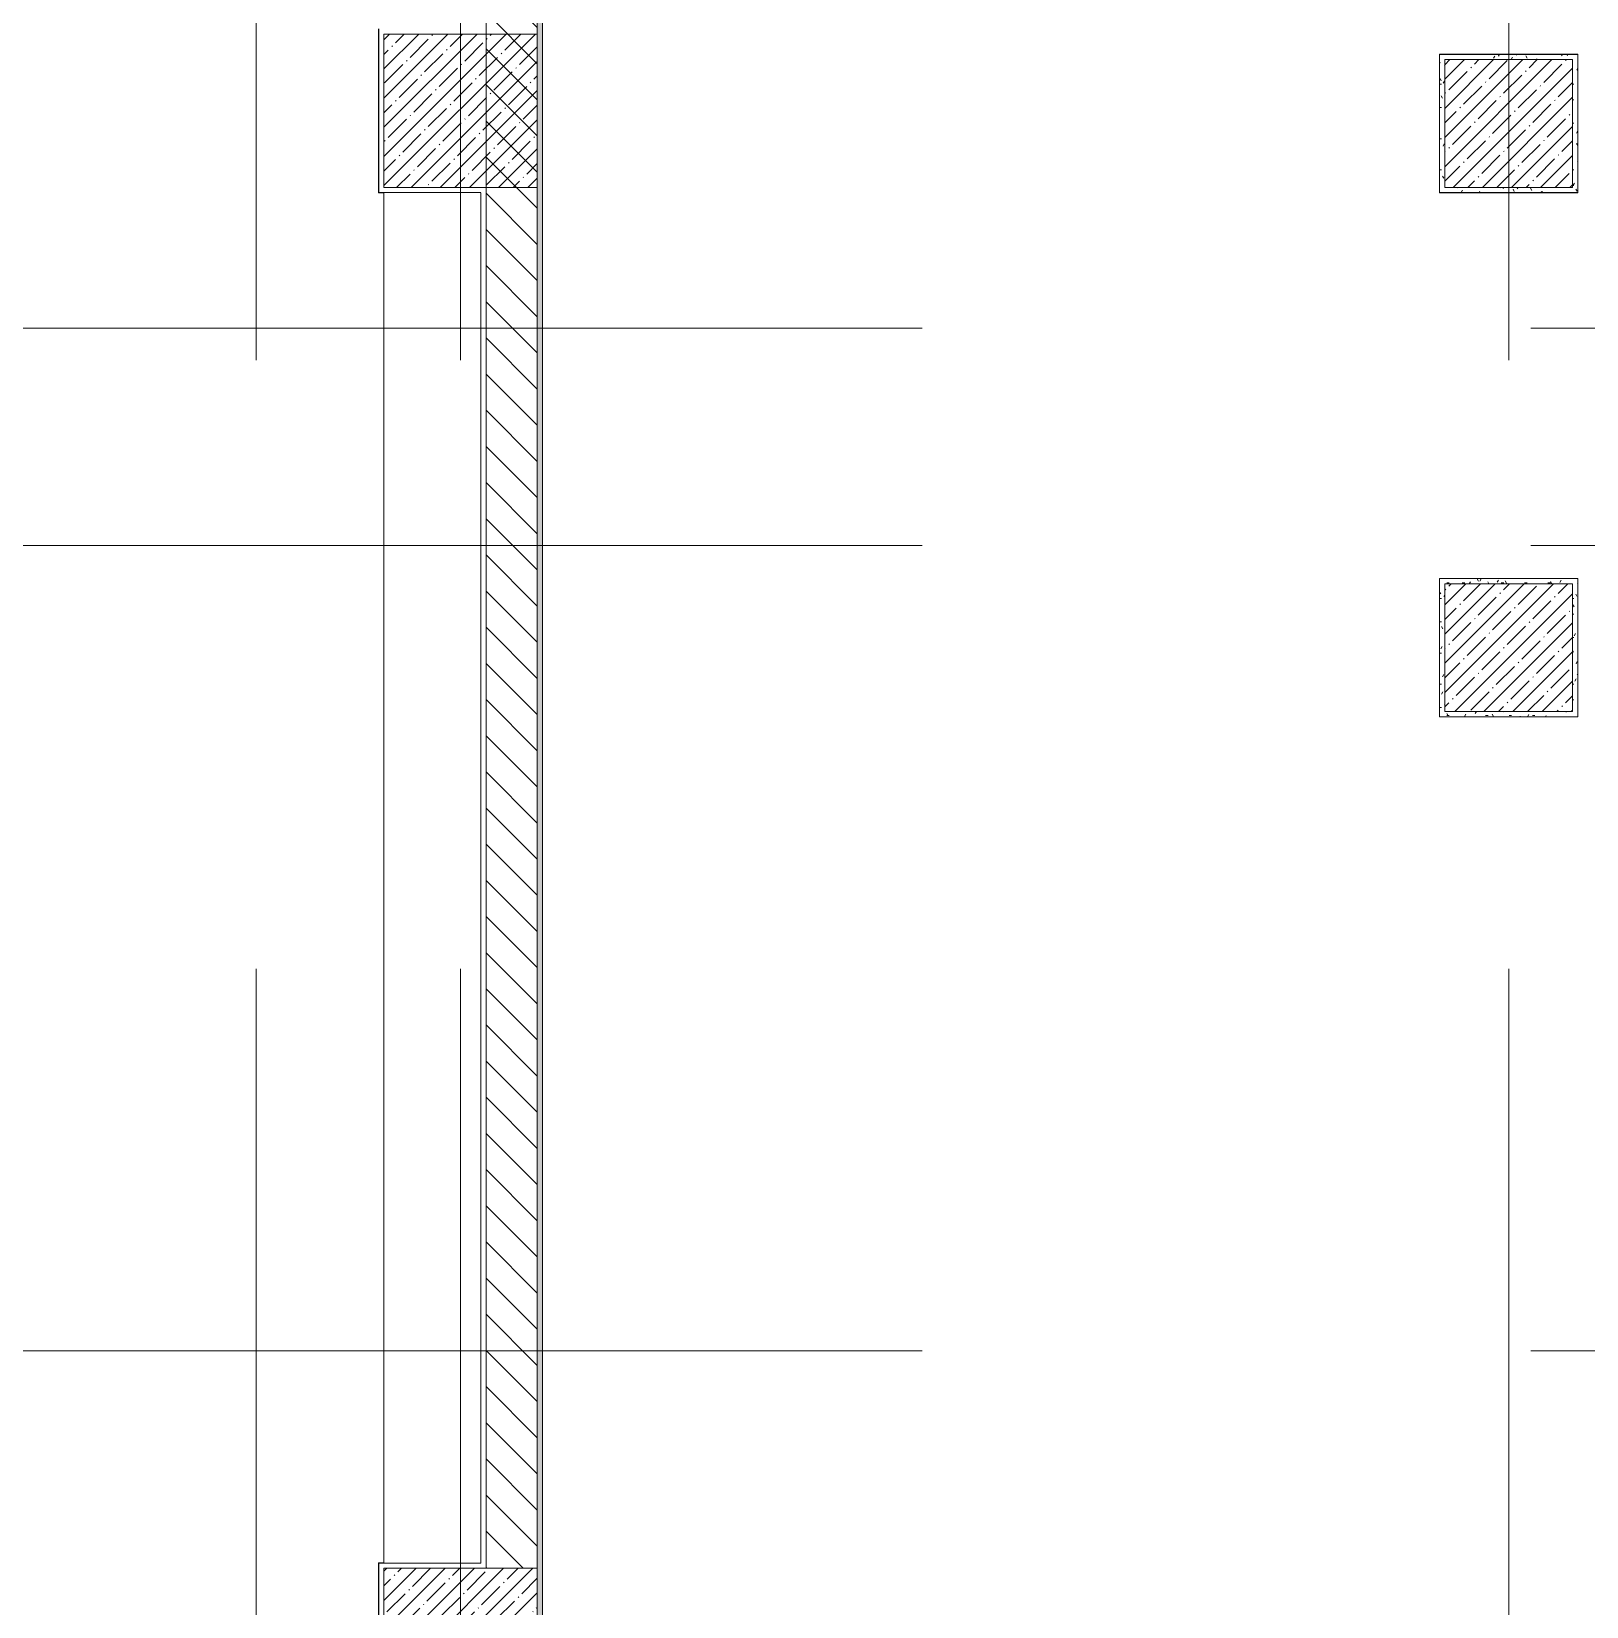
# Model space of a CAD drawing. Header units: millimetres. Extents: x -8624 to 200327, y -8553 to 29000.
# Drawn here: x 161132 to 167214, y 17150 to 23310 of the extents above; entities that cross this region are included whole.
import ezdxf

# ---------------------------------------------------------------- set-up
doc = ezdxf.new("R2010")
doc.units = ezdxf.units.MM
doc.linetypes.add('200_ШТРИХ__ш1_п0_6_', pattern=[800, 500, -300])
doc.linetypes.add('Осевая', pattern=[15875, 3175, -2381.25, 7937.5, -2381.25])
for name, color, linetype, lineweight in [('A-DETL-MBND-1', 7, '200_ШТРИХ__ш1_п0_6_', 9), ('A-WALL-4', 7, 'Continuous', 13), ('I-WALL-5', 7, 'Continuous', 9), ('S-COLS-2', 7, 'Continuous', 9), ('Оси-2', 7, 'Осевая', 9)]:
    doc.layers.add(name, color=color, linetype=linetype, lineweight=lineweight)
doc.layers.add('A-FLOR-3', color=7, linetype='Continuous', lineweight=9, true_color=0xaaaaaa)
doc.layers.add('I-WALL-7', color=9, linetype='Continuous', lineweight=9, true_color=0x808080)
pattern_1 = [(0, (96349.85, 0), (121.92, 30.48), [10.058, -81.382, 10.058, -81.382, -487.68]), (0, (96349.85, 0), (121.92, 30.48), [-182.88, 10.058, -172.822, 10.058, -81.382, -213.36]), (0, (96349.85, 0), (121.92, 30.48), [-457.2, 10.058, -50.902, 10.058, -142.342]), (120, (96395.57, 15.24), (-87.356454, 90.345817), [10.058, -81.382, 10.058, -81.382, -487.68]), (120, (96395.57, 15.24), (-87.356454, 90.345817), [-182.88, 10.058, -172.822, 10.058, -81.382, -213.36]), (120, (96395.57, 15.24), (-87.356454, 90.345817), [-457.2, 10.058, -50.902, 10.058, -142.342]), (240, (96410.81, 76.2), (-34.563546, -120.825817), [10.058, -81.382, 10.058, -81.382, -487.68]), (240, (96410.81, 76.2), (-34.563546, -120.825817), [-182.88, 10.058, -172.822, 10.058, -81.382, -213.36]), (240, (96410.81, 76.2), (-34.563546, -120.825817), [-457.2, 10.058, -50.902, 10.058, -142.342])]

# ---------------------------------------------------------------- blocks, each defined once
blk = doc.blocks.new('BSC_Колонна _Прямоугольная - 600х600-V186-План зашивки приборов отопления в осях 3 этажа 12-23')
at = {"layer": 'S-COLS-2'}
h = blk.add_hatch(dxfattribs=at)
h.set_pattern_fill('FP_134', color=256, style=0, pattern_type=2)
h.set_pattern_definition([(45, (-66460, -17000), (-57.02463, 57.02463), []), (45, (-66402.975, -17000), (-57.02463, 57.02463), [100.806, -20.161, 3.353, -16.808])])
h.paths.add_polyline_path([(-300, -300), (300, -300), (300, 300), (-300, 300), (-300, 7.4)])
for p, q in [((300, 300), (-300, 300)), ((-300, 300), (-300, -300)), ((300, -300), (300, 300)), ((-300, -300), (300, -300))]:
    blk.add_line(p, q, dxfattribs=at)
blk = doc.blocks.new('BSC_Колонна _Прямоугольная - 500х500-V198-План зашивки приборов отопления в осях 3 этажа 12-23')
at = {"layer": 'S-COLS-2'}
h = blk.add_hatch(dxfattribs=at)
h.set_pattern_fill('FP_150', color=256, style=0, pattern_type=2)
h.set_pattern_definition([(45, (-70560, -22950), (-57.02463, 57.02463), []), (45, (-70502.975, -22950), (-57.02463, 57.02463), [100.806, -20.161, 3.353, -16.808])])
h.paths.add_polyline_path([(-250, -250), (250, -250), (250, 250), (-250, 250), (-250, 105.1)])
for p, q in [((250, 250), (-250, 250)), ((-250, 250), (-250, -250)), ((250, -250), (250, 250)), ((-250, -250), (250, -250))]:
    blk.add_line(p, q, dxfattribs=at)
blk = doc.blocks.new('BSC_Колонна _Прямоугольная - 500х500-V208-План зашивки приборов отопления в осях 3 этажа 12-23')
at = {"layer": 'S-COLS-2'}
h = blk.add_hatch(dxfattribs=at)
h.set_pattern_fill('FP_158', color=256, style=0, pattern_type=2)
h.set_pattern_definition([(45, (-70560, -20900), (-57.02463, 57.02463), []), (45, (-70502.975, -20900), (-57.02463, 57.02463), [100.806, -20.161, 3.353, -16.808])])
h.paths.add_polyline_path([(-250, -250), (250, -250), (250, 250), (-250, 250)])
for p, q in [((250, 250), (-250, 250)), ((-250, 250), (-250, -250)), ((250, -250), (250, 250)), ((-250, -250), (250, -250))]:
    blk.add_line(p, q, dxfattribs=at)

msp = doc.modelspace()

# ---------------------------------------------------------------- hatches: boundary and pattern name
at = {"layer": 'I-WALL-5'}
h = msp.add_hatch(dxfattribs=at)
h.set_pattern_fill('FP_139', color=256, style=0, pattern_type=2)
h.set_pattern_definition([(135, (96349.85, 0), (-70.71068, -70.71068), [])])
h.paths.add_polyline_path([(163109.8, 12320), (163109.8, 16700), (162909.8, 16700), (162909.8, 12320), (162992, 12320)])
h.paths.add_polyline_path([(163109.8, 17300), (163109.8, 26500), (162909.8, 26500), (162909.8, 17300), (163052.7, 17300)])
at = {"layer": 'I-WALL-7'}
h = msp.add_hatch(dxfattribs=at)
h.set_pattern_fill('FP_183', color=256, style=0, pattern_type=2)
h.set_pattern_definition(pattern_1)
h.paths.add_polyline_path([(163129.8, 13620), (163129.8, 26900), (163109.8, 26900), (163109.8, 13620)])
h = msp.add_hatch(dxfattribs=at)
h.set_pattern_fill('FP_183', color=256, style=0, pattern_type=2)
h.set_pattern_definition(pattern_1)
h.paths.add_polyline_path([(167159.8, 23200), (167179.8, 23200), (167179.8, 23220), (166639.8, 23220), (166639.8, 23200), (166659.8, 23200)])
h = msp.add_hatch(dxfattribs=at)
h.set_pattern_fill('FP_183', color=256, style=0, pattern_type=2)
h.set_pattern_definition(pattern_1)
h.paths.add_polyline_path([(166659.8, 22680), (166659.8, 23200), (166639.8, 23200), (166639.8, 22680)])
h = msp.add_hatch(dxfattribs=at)
h.set_pattern_fill('FP_183', color=256, style=0, pattern_type=2)
h.set_pattern_definition(pattern_1)
h.paths.add_polyline_path([(167179.8, 22700), (167179.8, 23200), (167159.8, 23200), (167159.8, 22700)])
h = msp.add_hatch(dxfattribs=at)
h.set_pattern_fill('FP_183', color=256, style=0, pattern_type=2)
h.set_pattern_definition(pattern_1)
h.paths.add_polyline_path([(167159.8, 22680), (167179.8, 22680), (167179.8, 22700), (166659.8, 22700), (166659.8, 22680)])
h = msp.add_hatch(dxfattribs=at)
h.set_pattern_fill('FP_183', color=256, style=0, pattern_type=2)
h.set_pattern_definition(pattern_1)
h.paths.add_polyline_path([(167159.8, 21150), (167179.8, 21150), (167179.8, 21170), (166639.8, 21170), (166639.8, 21150), (166659.8, 21150)])
h = msp.add_hatch(dxfattribs=at)
h.set_pattern_fill('FP_183', color=256, style=0, pattern_type=2)
h.set_pattern_definition(pattern_1)
h.paths.add_polyline_path([(166659.8, 20630), (166659.8, 21150), (166639.8, 21150), (166639.8, 20630)])
h = msp.add_hatch(dxfattribs=at)
h.set_pattern_fill('FP_183', color=256, style=0, pattern_type=2)
h.set_pattern_definition(pattern_1)
h.paths.add_polyline_path([(167179.8, 20650), (167179.8, 21150), (167159.8, 21150), (167159.8, 20650)])
h = msp.add_hatch(dxfattribs=at)
h.set_pattern_fill('FP_183', color=256, style=0, pattern_type=2)
h.set_pattern_definition(pattern_1)
h.paths.add_polyline_path([(167159.8, 20630), (167179.8, 20630), (167179.8, 20650), (166659.8, 20650), (166659.8, 20630)])
at = {"layer": 'S-COLS-2'}
h = msp.add_hatch(dxfattribs=at)
h.set_pattern_fill('FP_135', color=256, style=0, pattern_type=2)
h.set_pattern_definition([(45, (96349.85, 0), (-57.02463, 57.02463), []), (45, (96406.87, 0), (-57.02463, 57.02463), [100.806, -20.161, 3.353, -16.808])])
h.paths.add_polyline_path([(162509.8, 22700), (163109.8, 22700), (163109.8, 23300), (162509.8, 23300)])

# ---------------------------------------------------------------- linework, layer by layer
at = {"layer": 'A-DETL-MBND-1'}
for p, q in [((162489.8, 22679), (162489.8, 23320)), ((162889.8, 22680), (162489.8, 22680)), ((162509.8, 22679), (162489.8, 22679)), ((162889.8, 17320), (162889.8, 22680)), ((162488.8, 17321), (162509.8, 17321)), ((162488.8, 17321), (162488.8, 17320)), ((162489.8, 16679), (162489.8, 17320)), ((162489.8, 17320), (162889.8, 17320))]:
    msp.add_line(p, q, dxfattribs=at)
at = {"layer": 'A-FLOR-3'}
msp.add_line((162509.8, 22680), (162509.8, 17320), dxfattribs=at)
at = {"layer": 'A-WALL-4'}
msp.add_line((163109.8, 17300), (163109.8, 26500), dxfattribs=at)
at = {"layer": 'I-WALL-5'}
for p, q in [((163129.8, 26900), (163129.8, 13621)), ((163130.8, 13621), (163130.8, 26879)), ((162909.8, 26500), (162909.8, 17300)), ((162488.8, 23320), (162488.8, 22679)), ((162489.8, 22679), (162489.8, 23320)), ((167180.8, 23221), (166638.8, 23221)), ((166638.8, 23221), (166638.8, 22679)), ((167179.8, 23220), (166639.8, 23220)), ((166639.8, 23220), (166639.8, 22680)), ((167179.8, 22680), (167179.8, 23220)), ((167180.8, 22679), (167180.8, 23221)), ((162488.8, 22679), (162489.8, 22679)), ((162888.8, 22679), (162888.8, 17320)), ((162889.8, 22679), (162888.8, 22679)), ((162889.8, 17320), (162889.8, 22679)), ((166638.8, 22679), (167180.8, 22679)), ((166639.8, 22680), (167179.8, 22680)), ((167180.8, 21171), (166638.8, 21171)), ((166638.8, 21171), (166638.8, 20629)), ((167179.8, 21170), (166639.8, 21170)), ((166639.8, 21170), (166639.8, 20630)), ((167179.8, 20630), (167179.8, 21170)), ((167180.8, 20629), (167180.8, 21171)), ((166638.8, 20629), (167180.8, 20629)), ((166639.8, 20630), (167179.8, 20630)), ((162488.8, 17320), (162488.8, 16679)), ((162489.8, 17320), (162488.8, 17320)), ((162489.8, 16679), (162489.8, 17320)), ((162888.8, 17320), (162889.8, 17320))]:
    msp.add_line(p, q, dxfattribs=at)
at = {"layer": 'S-COLS-2'}
for p, q in [((163109.8, 23300), (162509.8, 23300)), ((162509.8, 23300), (162509.8, 22700)), ((163109.8, 22700), (163109.8, 23300)), ((162509.8, 22700), (163109.8, 22700))]:
    msp.add_line(p, q, dxfattribs=at)
at = {"layer": 'Оси-2'}
for p, q in [((162009.8, 593.7), (162009.8, 24850)), ((162809.8, 593.7), (162809.8, 24850)), ((166909.8, 593.7), (166909.8, 24850)), ((135246.3, 22150), (178409.8, 22150)), ((135246.3, 21300), (178599.8, 21300)), ((135246.3, 18150), (178599.8, 18150))]:
    msp.add_line(p, q, dxfattribs=at)

# ---------------------------------------------------------------- block references
at = {"layer": 'S-COLS-2'}
for name, p in [('BSC_Колонна _Прямоугольная - 500х500-V198-План зашивки приборов отопления в осях 3 этажа 12-23', (166909.8, 22950)), ('BSC_Колонна _Прямоугольная - 500х500-V208-План зашивки приборов отопления в осях 3 этажа 12-23', (166909.8, 20900)), ('BSC_Колонна _Прямоугольная - 600х600-V186-План зашивки приборов отопления в осях 3 этажа 12-23', (162809.8, 17000))]:
    msp.add_blockref(name, p, dxfattribs=at)

doc.saveas('drawing.dxf')
